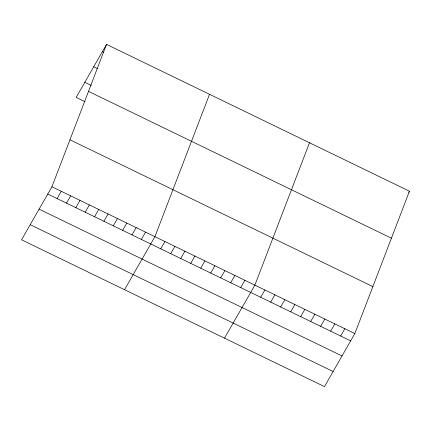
<?xml version="1.0" encoding="UTF-8"?>
<svg xmlns="http://www.w3.org/2000/svg" width="431" height="431" viewBox="0 0 431 431"><rect width="100%" height="100%" fill="white"/><g stroke="black" fill="none" stroke-linecap="round" stroke-linejoin="round"><path stroke-width="0.65" d="M51.919 186.763L106.532 44.388L409.45 191.208L354.832 333.589L324.468 386.612L21.55 239.792L51.919 186.763L354.832 333.589M209.525 94.308L154.907 236.684L124.543 289.713M309.49 142.758L254.872 285.139L224.503 338.163M106.532 44.388L76.168 97.411L84.945 101.668M57.107 198.589L61.283 191.305M66.471 203.13L70.641 195.841M75.834 207.667L80.004 200.377M85.193 212.208L89.368 204.919M94.556 216.745L98.731 209.455M103.919 221.281L108.095 213.991M113.283 225.822L117.458 218.533M122.646 230.359L126.822 223.069M132.01 234.895L136.185 227.606M141.373 239.437L145.549 232.147M160.731 248.816L164.906 241.532M170.73 253.665L174.9 246.376M180.724 258.508L184.899 251.219M190.717 263.352L194.893 256.068M200.717 268.201L204.892 260.911M210.711 273.044L214.886 265.755M220.71 277.887L224.885 270.603M230.704 282.736L234.879 275.447M240.703 287.579L244.873 280.29M260.69 297.271L264.866 289.982M270.69 302.115L274.865 294.826M280.683 306.964L284.859 299.674M290.683 311.807L294.858 304.518M300.676 316.65L304.852 309.361M310.676 321.499L314.851 314.21M320.669 326.342L324.845 319.053M408.809 192.334L409.45 191.208M330.669 331.186L334.839 323.897M340.662 336.035L344.838 328.745M102.362 51.672L103.532 52.243M93.716 66.767L97.815 68.755M84.81 82.316L91.248 85.44M88.511 91.372L391.429 238.198M69.941 139.779L372.858 286.604M47.744 194.052L350.656 340.878M39.097 209.148L342.015 355.968M30.192 224.696L333.109 371.522"/></g></svg>
